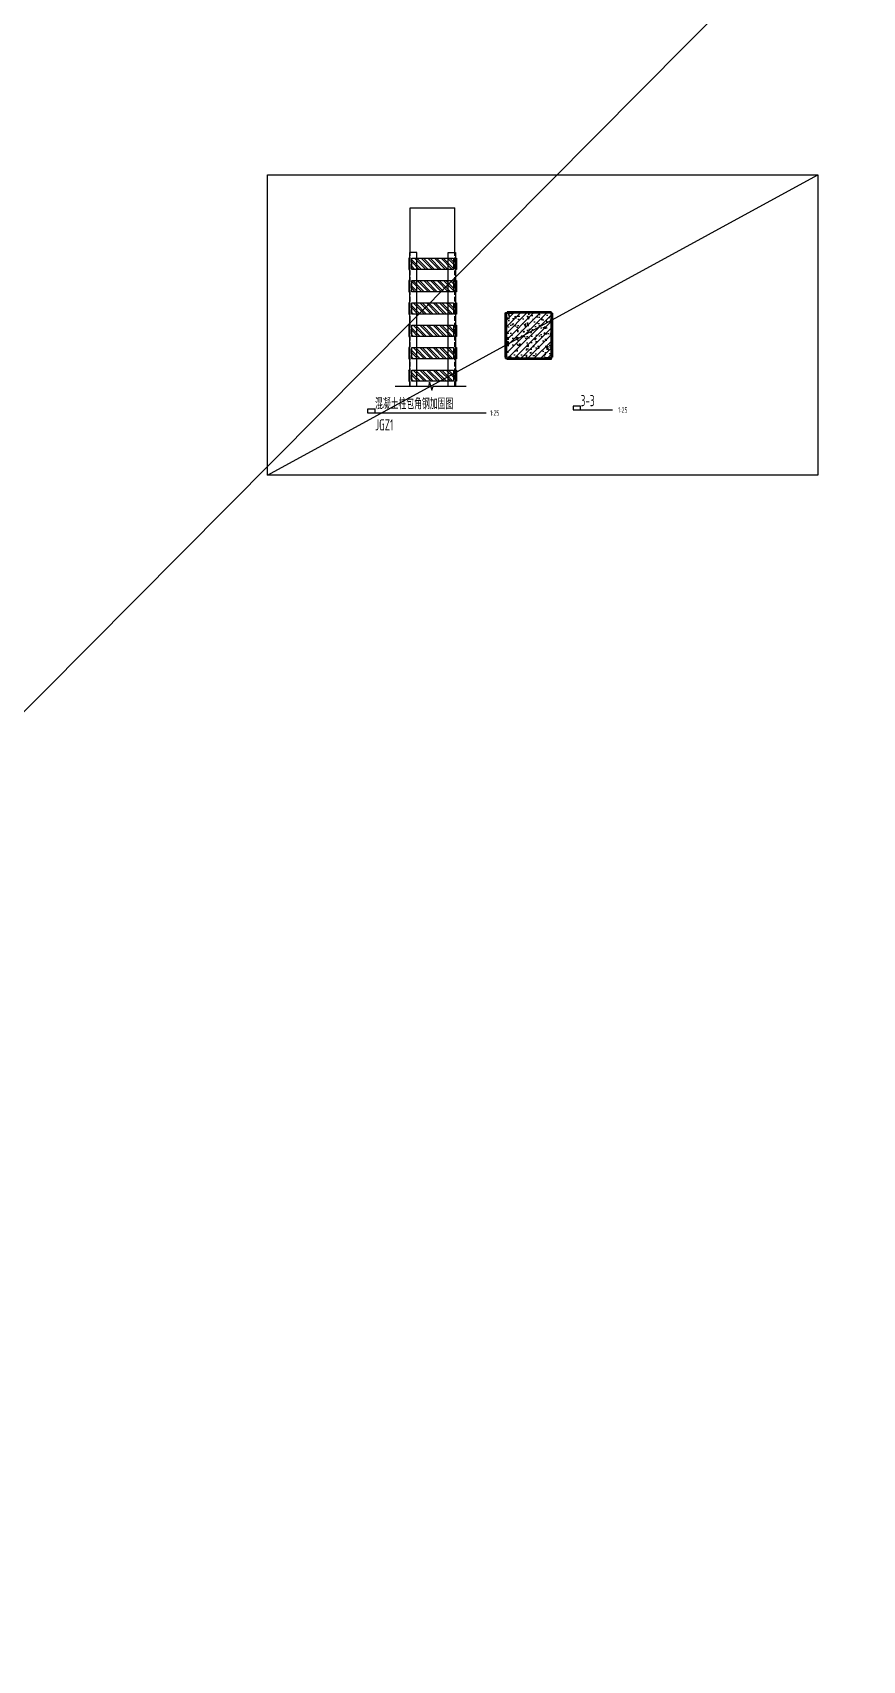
# Model space of a CAD drawing. Extents: x -469675 to 2400000, y -476501 to 2085364.
# Drawn here: x 518262 to 529400, y 359094 to 380939 of the extents above; entities that cross this region are included whole.
import ezdxf

# ---------------------------------------------------------------- set-up
doc = ezdxf.new("R2010")
doc.units = 0
doc.header["$LTSCALE"] = 1000
doc.header["$MEASUREMENT"] = 0
doc.linetypes.add('DASH', pattern=[0.35, 0.25, -0.1])
doc.layers.get('0').update_dxf_attribs({"linetype": 'CONTINUOUS', "lineweight": 20})
for name, color, linetype in [('C-DETAIL', 3, 'CONTINUOUS'), ('C-DETAIL_STEEL_CUT', 2, 'CONTINUOUS'), ('C-DETAIL_STEEL_HATCH', 8, 'CONTINUOUS'), ('C-DETAIL_STEEL_PL', 4, 'CONTINUOUS'), ('C-DETAIL_TEXT', 4, 'CONTINUOUS')]:
    doc.layers.add(name, color=color, linetype=linetype)
doc.layers.add('C-注释', color=30, linetype='CONTINUOUS', plot=False)
doc.layers.add('rev_2021', color=30, linetype='CONTINUOUS', plot=False)
doc.styles.add('GBSTYLE', font='gbxwxt.shx', dxfattribs={"width": 0.7, "bigfont": 'gbhzfs.shx'})
pattern_1 = [(135, (911251.985, -170111.374), (-44.194174, -44.194174), []), (135, (911251.985, -170081.91), (-44.194174, -44.194174), [])]
pattern_2 = [(135, (911841.985, -170111.374), (-44.194174, -44.194174), []), (135, (911841.985, -170081.91), (-44.194174, -44.194174), [])]
pattern_3 = [(135, (911841.985, -170411.374), (-44.194174, -44.194174), []), (135, (911841.985, -170381.91), (-44.194174, -44.194174), [])]
pattern_4 = [(135, (911841.985, -170711.374), (-44.194174, -44.194174), []), (135, (911841.985, -170681.91), (-44.194174, -44.194174), [])]
pattern_5 = [(135, (911841.985, -171011.374), (-44.194174, -44.194174), []), (135, (911841.985, -170981.91), (-44.194174, -44.194174), [])]
pattern_6 = [(135, (911841.985, -171311.374), (-44.194174, -44.194174), []), (135, (911841.985, -171281.91), (-44.194174, -44.194174), [])]
pattern_7 = [(135, (911841.985, -171611.374), (-44.194174, -44.194174), []), (135, (911841.985, -171581.91), (-44.194174, -44.194174), [])]

# ---------------------------------------------------------------- blocks, each defined once
blk = doc.blocks.new('L100x100x10')
for p, q in [((0, 0), (0, 100)), ((0, 100), (6.7, 100)), ((0, 0), (100, 0)), ((10, 22), (10, 96.7)), ((22, 10), (96.7, 10)), ((100, 0), (100, 6.7))]:
    blk.add_line(p, q)
for centre, radius, start, end in [((6.7, 96.7), 3.3, 0, 90), ((22, 22), 12, 180, 270), ((96.7, 6.7), 3.3, 0, 90)]:
    blk.add_arc(centre, radius, start, end)

msp = doc.modelspace()

# ---------------------------------------------------------------- hatches: boundary and pattern name
at = {"layer": 'C-DETAIL_STEEL_HATCH', "linetype": 'ByBlock', "lineweight": -2, "ltscale": 0.25}
h = msp.add_hatch(dxfattribs=at)
h.set_pattern_fill('金属', color=8, scale=25, angle=90, style=0)
h.set_pattern_definition(pattern_2)
h.paths.add_polyline_path([(523310.2005, 377760.4176), (523310.2005, 377910.4176), (523320.2005, 377910.4176), (523320.2005, 377760.4176)])
h = msp.add_hatch(dxfattribs=at)
h.set_pattern_fill('金属', color=8, scale=25, angle=90, style=0)
h.set_pattern_definition(pattern_1)
h.paths.add_polyline_path([(523350.2005, 377910.4176), (523350.2005, 377760.4176), (523910.2005, 377760.4176), (523910.2005, 377910.4176)])
h = msp.add_hatch(dxfattribs=at)
h.set_pattern_fill('金属', color=8, scale=25, angle=90, style=0)
h.set_pattern_definition(pattern_2)
h.paths.add_polyline_path([(523950.2005, 377760.4176), (523950.2005, 377910.4176), (523940.2005, 377910.4176), (523940.2005, 377760.4176)])
h = msp.add_hatch(dxfattribs=at)
h.set_pattern_fill('金属', color=8, scale=25, angle=90, style=0)
h.set_pattern_definition(pattern_3)
h.paths.add_polyline_path([(523310.2005, 377460.4176), (523310.2005, 377610.4176), (523320.2005, 377610.4176), (523320.2005, 377460.4176)])
h = msp.add_hatch(dxfattribs=at)
h.set_pattern_fill('金属', color=8, scale=25, angle=90, style=0)
h.set_pattern_definition(pattern_1)
h.paths.add_polyline_path([(523350.2005, 377610.4176), (523350.2005, 377460.4176), (523910.2005, 377460.4176), (523910.2005, 377610.4176)])
h = msp.add_hatch(dxfattribs=at)
h.set_pattern_fill('金属', color=8, scale=25, angle=90, style=0)
h.set_pattern_definition(pattern_3)
h.paths.add_polyline_path([(523950.2005, 377460.4176), (523950.2005, 377610.4176), (523940.2005, 377610.4176), (523940.2005, 377460.4176)])
h = msp.add_hatch(dxfattribs=at)
h.set_pattern_fill('金属', color=8, scale=25, angle=90, style=0)
h.set_pattern_definition(pattern_4)
h.paths.add_polyline_path([(523310.2005, 377160.4176), (523310.2005, 377310.4176), (523320.2005, 377310.4176), (523320.2005, 377160.4176)])
h = msp.add_hatch(dxfattribs=at)
h.set_pattern_fill('金属', color=8, scale=25, angle=90, style=0)
h.set_pattern_definition(pattern_1)
h.paths.add_polyline_path([(523350.2005, 377310.4176), (523350.2005, 377160.4176), (523910.2005, 377160.4176), (523910.2005, 377310.4176)])
h = msp.add_hatch(dxfattribs=at)
h.set_pattern_fill('金属', color=8, scale=25, angle=90, style=0)
h.set_pattern_definition(pattern_4)
h.paths.add_polyline_path([(523950.2005, 377160.4176), (523950.2005, 377310.4176), (523940.2005, 377310.4176), (523940.2005, 377160.4176)])
at = {"layer": 'C-DETAIL_STEEL_HATCH'}
h = msp.add_hatch(dxfattribs=at)
h.set_pattern_fill('钢筋混凝土', color=8, scale=25, style=0)
h.set_pattern_definition([(45, (-1126.56, 0), (-44.194174, 44.194174), []), (50, (-1126.56, 0), (179.315046, -15.688034), [18.75, -206.25]), (355, (-1126.56, 0), (-34.687833, 188.048033), [15, -165]), (100.4514, (-1111.62, -1.3), (144.627345, 172.359886), [15.93505, -175.28553]), (46.1842, (-1126.56, 50), (266.81026, -41.37975), [28.125, -309.375]), (96.6356, (-1104.33, 46.55), (233.66568, 243.52947), [23.90257, -262.92825]), (351.1842, (-1126.56, 50), (233.66549, 243.52965), [22.5, -247.5]), (21, (-1101.56, 37.5), (149.226763, -100.654723), [18.75, -206.25]), (326, (-1101.56, 37.5), (60.828833, 181.28751), [15, -165]), (71.4514, (-1089.12, 29.11), (210.055657, 80.632624), [15.93505, -175.28553]), (37.5, (-1126.56, 0), (3.039964, 83.2234635), [0, -163, 0, -167.5, 0, -165.625]), (7.5, (-1126.56, 0), (65.767384, 98.602928), [0, -95.5, 0, -159.25, 0, -63.125]), (327.5, (-1182.31, 0), (133.455609, -5.638718), [0, -62.5, 0, -195, 0, -258.75]), (317.5, (-1207.31, 0), (145.796542, 25.026246), [0, -81.25, 0, -129.5, 0, -183.75])])
edge = h.paths.add_edge_path()
edge.add_arc((524632.8158, 377161.3432), 12, 90, 180)
edge.add_line((524620.8158, 377161.3432), (524620.8158, 376573.3432))
edge.add_line((524620.8158, 376573.3432), (525220.8158, 376573.3432))
edge.add_line((525220.8158, 376573.3432), (525220.8158, 377173.3432))
edge.add_line((525220.8158, 377173.3432), (524632.8158, 377173.3432))
at = {"layer": 'C-DETAIL_STEEL_HATCH', "linetype": 'ByBlock', "lineweight": -2, "ltscale": 0.25}
h = msp.add_hatch(dxfattribs=at)
h.set_pattern_fill('金属', color=8, scale=25, angle=90, style=0)
h.set_pattern_definition(pattern_5)
h.paths.add_polyline_path([(523310.2005, 376860.4176), (523310.2005, 377010.4176), (523320.2005, 377010.4176), (523320.2005, 376860.4176)])
h = msp.add_hatch(dxfattribs=at)
h.set_pattern_fill('金属', color=8, scale=25, angle=90, style=0)
h.set_pattern_definition([(135, (911251.985, -170411.374), (-44.194174, -44.194174), []), (135, (911251.985, -170381.91), (-44.194174, -44.194174), [])])
h.paths.add_polyline_path([(523350.2005, 377010.4176), (523350.2005, 376860.4176), (523910.2005, 376860.4176), (523910.2005, 377010.4176)])
h = msp.add_hatch(dxfattribs=at)
h.set_pattern_fill('金属', color=8, scale=25, angle=90, style=0)
h.set_pattern_definition(pattern_5)
h.paths.add_polyline_path([(523950.2005, 376860.4176), (523950.2005, 377010.4176), (523940.2005, 377010.4176), (523940.2005, 376860.4176)])
h = msp.add_hatch(dxfattribs=at)
h.set_pattern_fill('金属', color=8, scale=25, angle=90, style=0)
h.set_pattern_definition(pattern_6)
h.paths.add_polyline_path([(523310.2005, 376560.4176), (523310.2005, 376710.4176), (523320.2005, 376710.4176), (523320.2005, 376560.4176)])
h = msp.add_hatch(dxfattribs=at)
h.set_pattern_fill('金属', color=8, scale=25, angle=90, style=0)
h.set_pattern_definition([(135, (911251.985, -170711.374), (-44.194174, -44.194174), []), (135, (911251.985, -170681.91), (-44.194174, -44.194174), [])])
h.paths.add_polyline_path([(523350.2005, 376710.4176), (523350.2005, 376560.4176), (523910.2005, 376560.4176), (523910.2005, 376710.4176)])
h = msp.add_hatch(dxfattribs=at)
h.set_pattern_fill('金属', color=8, scale=25, angle=90, style=0)
h.set_pattern_definition(pattern_6)
h.paths.add_polyline_path([(523950.2005, 376560.4176), (523950.2005, 376710.4176), (523940.2005, 376710.4176), (523940.2005, 376560.4176)])
h = msp.add_hatch(dxfattribs=at)
h.set_pattern_fill('金属', color=8, scale=25, angle=90, style=0)
h.set_pattern_definition(pattern_7)
h.paths.add_polyline_path([(523310.2005, 376260.4176), (523310.2005, 376410.4176), (523320.2005, 376410.4176), (523320.2005, 376260.4176)])
h = msp.add_hatch(dxfattribs=at)
h.set_pattern_fill('金属', color=8, scale=25, angle=90, style=0)
h.set_pattern_definition([(135, (911251.985, -171011.374), (-44.194174, -44.194174), []), (135, (911251.985, -170981.91), (-44.194174, -44.194174), [])])
h.paths.add_polyline_path([(523350.2005, 376410.4176), (523350.2005, 376260.4176), (523910.2005, 376260.4176), (523910.2005, 376410.4176)])
h = msp.add_hatch(dxfattribs=at)
h.set_pattern_fill('金属', color=8, scale=25, angle=90, style=0)
h.set_pattern_definition(pattern_7)
h.paths.add_polyline_path([(523950.2005, 376260.4176), (523950.2005, 376410.4176), (523940.2005, 376410.4176), (523940.2005, 376260.4176)])

# ---------------------------------------------------------------- linework, layer by layer
at = {"layer": 'C-DETAIL', "linetype": 'ByBlock', "lineweight": -2, "ltscale": 0.25}
for points in [[(524620.8158, 377161.3432), (524620.8158, 376585.3432)], [(525208.8158, 377173.3432), (524632.8158, 377173.3432)], [(525220.8158, 376585.3432), (525220.8158, 377161.3432)], [(524632.8158, 376573.3432), (525208.8158, 376573.3432)]]:
    msp.add_lwpolyline(points, dxfattribs=at)
at = {"layer": 'C-DETAIL', "ltscale": 0.25, "flags": 128}
msp.add_lwpolyline([(523130.2005, 376194.5882), (523582.7005, 376194.5882), (523590.2005, 376249.5882), (523620.2005, 376139.5882), (523637.7005, 376194.5882), (524080.2005, 376194.5882)], dxfattribs=at)
at = {"layer": 'C-DETAIL_STEEL_PL', "ltscale": 0.25}
for p, q in [((523330.2005, 377985.4176), (523330.2005, 378586.8293)), ((523330.2005, 378586.8293), (523930.2005, 378586.8293)), ((523930.2005, 377985.4176), (523930.2005, 378586.8293))]:
    msp.add_line(p, q, dxfattribs=at)
at = {"layer": 'C-DETAIL_STEEL_PL', "linetype": 'DASH', "ltscale": 0.25}
for p, q in [((523330.2005, 376194.5882), (523330.2005, 377985.4176)), ((523930.2005, 376194.5882), (523930.2005, 377985.4176))]:
    msp.add_line(p, q, dxfattribs=at)
at = {"layer": 'C-DETAIL_STEEL_PL', "ltscale": 0.25}
for points in [[(523420.2005, 376194.5882), (523420.2005, 377985.4176), (523320.2005, 377985.4176), (523320.2005, 376194.5882)], [(523840.2005, 376194.5882), (523840.2005, 377985.4176), (523940.2005, 377985.4176), (523940.2005, 376194.5882)]]:
    msp.add_lwpolyline(points, dxfattribs=at)
for points in [[(523320.2005, 377760.4176), (523320.2005, 377910.4176), (523310.2005, 377910.4176), (523310.2005, 377760.4176)], [(523350.2005, 377760.4176), (523350.2005, 377910.4176), (523910.2005, 377910.4176), (523910.2005, 377760.4176)], [(523940.2005, 377760.4176), (523940.2005, 377910.4176), (523950.2005, 377910.4176), (523950.2005, 377760.4176)], [(523320.2005, 377460.4176), (523320.2005, 377610.4176), (523310.2005, 377610.4176), (523310.2005, 377460.4176)], [(523350.2005, 377460.4176), (523350.2005, 377610.4176), (523910.2005, 377610.4176), (523910.2005, 377460.4176)], [(523940.2005, 377460.4176), (523940.2005, 377610.4176), (523950.2005, 377610.4176), (523950.2005, 377460.4176)], [(523320.2005, 377160.4176), (523320.2005, 377310.4176), (523310.2005, 377310.4176), (523310.2005, 377160.4176)], [(523350.2005, 377160.4176), (523350.2005, 377310.4176), (523910.2005, 377310.4176), (523910.2005, 377160.4176)], [(523940.2005, 377160.4176), (523940.2005, 377310.4176), (523950.2005, 377310.4176), (523950.2005, 377160.4176)], [(523320.2005, 376860.4176), (523320.2005, 377010.4176), (523310.2005, 377010.4176), (523310.2005, 376860.4176)], [(523350.2005, 376860.4176), (523350.2005, 377010.4176), (523910.2005, 377010.4176), (523910.2005, 376860.4176)], [(523940.2005, 376860.4176), (523940.2005, 377010.4176), (523950.2005, 377010.4176), (523950.2005, 376860.4176)], [(523320.2005, 376560.4176), (523320.2005, 376710.4176), (523310.2005, 376710.4176), (523310.2005, 376560.4176)], [(523350.2005, 376560.4176), (523350.2005, 376710.4176), (523910.2005, 376710.4176), (523910.2005, 376560.4176)], [(523940.2005, 376560.4176), (523940.2005, 376710.4176), (523950.2005, 376710.4176), (523950.2005, 376560.4176)], [(523320.2005, 376260.4176), (523320.2005, 376410.4176), (523310.2005, 376410.4176), (523310.2005, 376260.4176)], [(523350.2005, 376260.4176), (523350.2005, 376410.4176), (523910.2005, 376410.4176), (523910.2005, 376260.4176)], [(523940.2005, 376260.4176), (523940.2005, 376410.4176), (523950.2005, 376410.4176), (523950.2005, 376260.4176)]]:
    msp.add_lwpolyline(points, close=True, dxfattribs=at)
at = {"layer": 'C-DETAIL_STEEL_PL'}
for points in [[(524610.8158, 376583.3432), (524610.8158, 377175.3432), (524600.8158, 377175.3432), (524600.8158, 376583.3432)], [(524630.8158, 377183.3432), (525222.8158, 377183.3432), (525222.8158, 377193.3432), (524630.8158, 377193.3432)], [(525230.8158, 376583.3432), (525230.8158, 377175.3432), (525240.8158, 377175.3432), (525240.8158, 376583.3432)], [(524630.8158, 376563.3432), (525222.8158, 376563.3432), (525222.8158, 376553.3432), (524630.8158, 376553.3432)]]:
    msp.add_lwpolyline(points, close=True, dxfattribs=at)
at = {"layer": 'C-DETAIL_TEXT', "color": 3, "ltscale": 0.25, "const_width": 17.5, "flags": 128}
msp.add_lwpolyline([(524351.6566, 375833.9245), (522758.6946, 375833.9245)], dxfattribs=at)
at = {"layer": 'C-DETAIL_TEXT', "color": 3, "linetype": 'Continuous', "ltscale": 0.25, "const_width": 20, "flags": 128}
msp.add_lwpolyline([(526046.7873, 375874.5233), (525517.9098, 375874.5233)], dxfattribs=at)
at = {"layer": 'C-注释', "ltscale": 0.25}
msp.add_line((486892.37, 340339.6623), (564479.9279, 418499.2872), dxfattribs=at)
at = {"layer": 'C-注释'}
for points in [[(522858.6946, 375883.9245), (522758.6946, 375883.9245), (522758.6946, 375833.9245), (522858.6946, 375833.9245)], [(525617.9098, 375924.5233), (525517.9098, 375924.5233), (525517.9098, 375874.5233), (525617.9098, 375874.5233)]]:
    msp.add_lwpolyline(points, close=True, dxfattribs=at)
at = {"layer": 'rev_2021'}
msp.add_line((521414.2051, 375000.0005), (528799.3509, 379028.5649), dxfattribs=at)
msp.add_lwpolyline([(521414.2051, 379028.5649), (528799.3509, 379028.5649), (528799.3509, 375000.0005), (521414.2051, 375000.0005)], close=True, dxfattribs=at)

# ---------------------------------------------------------------- block references
at = {"layer": 'C-DETAIL_STEEL_CUT', "xscale": -1, "rotation": 180}
msp.add_blockref('L100x100x10', (524610.8158, 377183.3432), dxfattribs=at)
at = {"layer": 'C-DETAIL_STEEL_CUT', "rotation": 180}
msp.add_blockref('L100x100x10', (525230.8158, 377183.3432), dxfattribs=at)
at = {"layer": 'C-DETAIL_STEEL_CUT'}
msp.add_blockref('L100x100x10', (524610.8158, 376563.3432), dxfattribs=at)
at = {"layer": 'C-DETAIL_STEEL_CUT', "xscale": -1}
msp.add_blockref('L100x100x10', (525230.8158, 376563.3432), dxfattribs=at)

# ---------------------------------------------------------------- texts
at = {"layer": 'C-DETAIL_TEXT', "color": 30, "ltscale": 0.25, "style": 'GBSTYLE', "width": 0.7}
for s, rotation, p in [('混凝土柱包角钢加固图', 0.00000003, (522858.6946, 375883.9245)), ('3-3', 0.00000003, (525617.9098, 375924.5233)), ('JGZ1', 359.99999997, (522858.6946, 375599.432))]:
    msp.add_text(s, height=150, rotation=rotation, dxfattribs=at).set_placement(p)
at = {"layer": 'C-DETAIL_TEXT', "color": 3, "ltscale": 0.25, "style": 'GBSTYLE', "width": 0.7}
for p in [(524402.1347, 375796.4245), (526121.7873, 375837.0233)]:
    msp.add_text('1:25', height=75, rotation=359.99999987, dxfattribs=at).set_placement(p)

doc.saveas('drawing.dxf')
